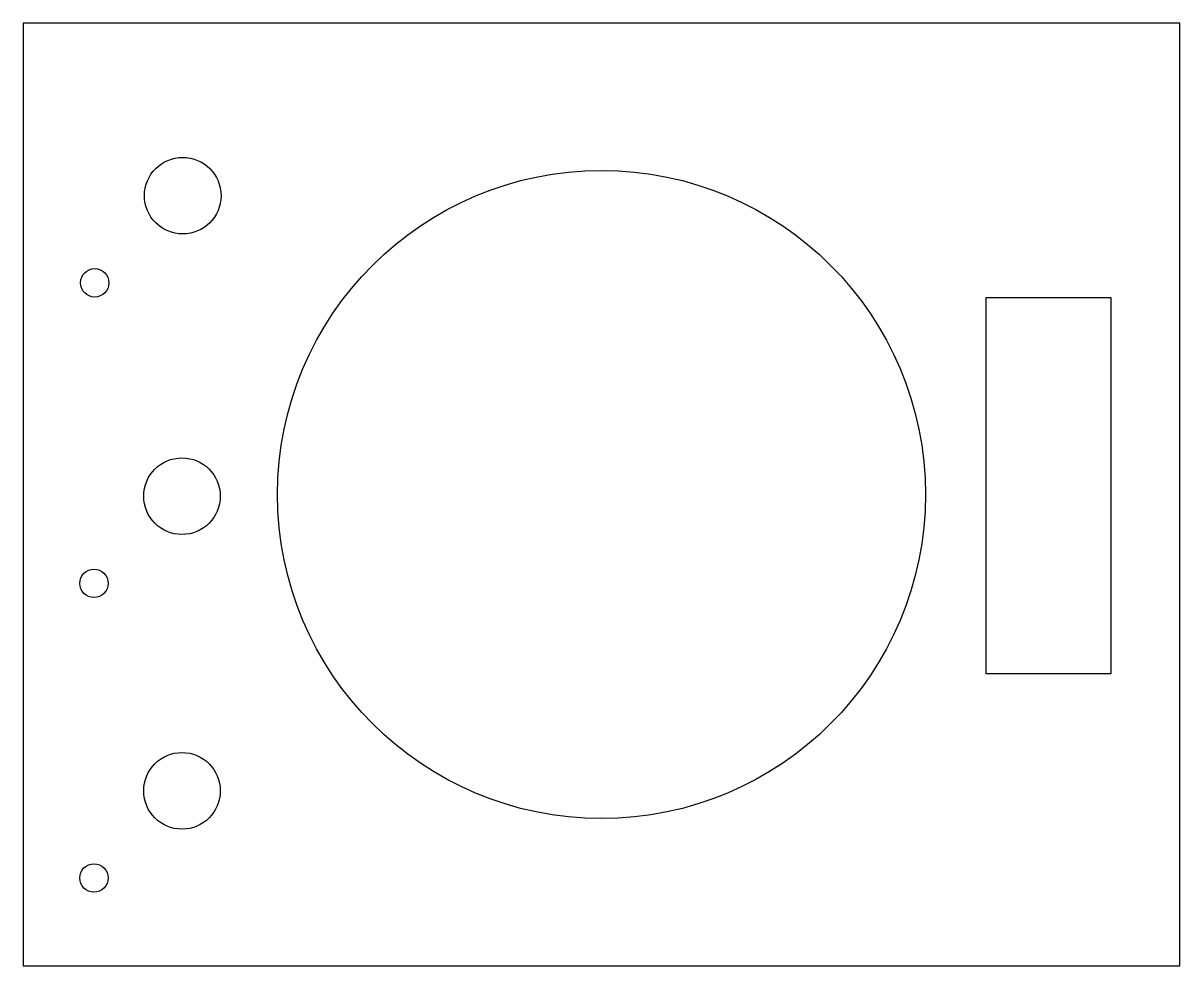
# Model space of a CAD drawing. Header units: millimetres. Extents: x -417 to -201, y -140 to 36.
import ezdxf

# ---------------------------------------------------------------- set-up
doc = ezdxf.new("R2010")
doc.units = ezdxf.units.MM
doc.layers.get('0').update_dxf_attribs({"linetype": 'CONTINUOUS'})

msp = doc.modelspace()

# ---------------------------------------------------------------- linework, layer by layer
for points in [[(-416.72, -139.79), (-200.72, -139.79), (-200.72, 36.21), (-416.72, 36.21)], [(-213.6, -85.3), (-236.9, -85.3), (-236.9, -15), (-213.6, -15)]]:
    msp.add_lwpolyline(points, close=True)
for centre, radius in [((-386.92, 4), 7.15), ((-308.72, -51.79), 60.5), ((-403.35, -12.27), 2.65), ((-387.06, -52.11), 7.15), ((-403.5, -68.38), 2.65), ((-387.06, -107.11), 7.15), ((-403.5, -123.38), 2.65)]:
    msp.add_circle(centre, radius)

doc.saveas('drawing.dxf')
